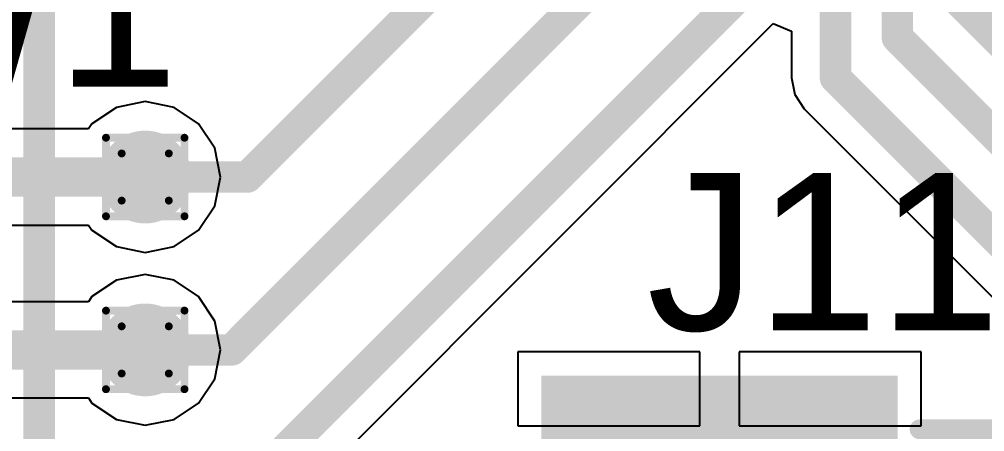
# Model space of a CAD drawing. Header units: inches. Extents: x -8 to 208, y -3 to 109.
# Drawn here: x 8.96 to 15.21, y 39.12 to 41.79 of the extents above; entities that cross this region are included whole.
import ezdxf

# ---------------------------------------------------------------- set-up
doc = ezdxf.new("R2010")
doc.units = ezdxf.units.IN
for name, color, linetype in [('BottomLayer', 5, 'Continuous'), ('DrillDrawing', 1, 'Continuous'), ('TopLayer', 1, 'Continuous'), ('TopOverlay', 2, 'Continuous'), ('TopPaste', 8, 'Continuous'), ('TopSolder', 216, 'Continuous'), ('ViaHoleLayer', 16, 'Continuous')]:
    doc.layers.add(name, color=color, linetype=linetype)
doc.styles.add('Arial', font='', dxfattribs={"height": 0.2})
doc.styles.get('Arial').set_extended_font_data('Arial')

# ---------------------------------------------------------------- blocks, each defined once
blk = doc.blocks.new('XKNANO_113_9')
at = {"layer": 'TopLayer'}
blk.add_hatch(color=1, dxfattribs=at).paths.add_polyline_path([(-6.85, 6.31), (-6.15, 6.31), (-6.15, 4.21), (-6.85, 4.21)])
at = {"layer": 'TopPaste'}
blk.add_hatch(color=8, dxfattribs=at).paths.add_polyline_path([(-6.85, 6.31), (-6.15, 6.31), (-6.15, 4.21), (-6.85, 4.21)])
at = {"layer": 'TopSolder'}
blk.add_hatch(color=216, dxfattribs=at).paths.add_polyline_path([(-6.9516, 6.4116), (-6.0484, 6.4116), (-6.0484, 4.1084), (-6.9516, 4.1084)])
at = {"layer": 'TopOverlay'}
blk.add_lwpolyline([(-6.604, 6.5532, 0.127, 0.127, 0), (-6.604, 7.0612, 0.127, 0.127, 0)], format="xyseb", dxfattribs=at)
blk.add_lwpolyline([(-6.6357, 6.5532, 0.0635, 0.0635, 1), (-6.5722, 6.5532, 0.0635, 0.0635, 1)], format="xyseb", close=True, dxfattribs=at)

msp = doc.modelspace()

# ---------------------------------------------------------------- hatches: boundary and pattern name
at = {"layer": 'BottomLayer'}
h = msp.add_hatch(color=5, dxfattribs=at)
edge = h.paths.add_edge_path()
edge.add_arc((9.779, 40.767), 0.3, 0, 360)
h = msp.add_hatch(color=5, dxfattribs=at)
edge = h.paths.add_edge_path()
edge.add_arc((9.779, 39.6494), 0.3, 0, 360)
at = {"layer": 'TopLayer'}
h = msp.add_hatch(color=1, dxfattribs=at)
edge = h.paths.add_edge_path()
edge.add_arc((9.779, 40.767), 0.3, 0, 360)
h = msp.add_hatch(color=1, dxfattribs=at)
edge = h.paths.add_edge_path()
edge.add_arc((9.779, 39.6494), 0.3, 0, 360)
at = {"layer": 'ViaHoleLayer'}
h = msp.add_hatch(color=16, dxfattribs=at)
edge = h.paths.add_edge_path()
edge.add_arc((9.779, 40.767), 0.15, 0, 360)
h = msp.add_hatch(color=16, dxfattribs=at)
edge = h.paths.add_edge_path()
edge.add_arc((9.779, 39.6494), 0.15, 0, 360)

# ---------------------------------------------------------------- linework, layer by layer
at = {"layer": 'BottomLayer'}
for p, q in [((9.5926, 41.2171), (9.4345, 41.1115)), ((9.779, 41.2542), (9.5926, 41.2171)), ((9.9654, 41.2171), (9.779, 41.2542)), ((10.1235, 41.1115), (9.9654, 41.2171)), ((9.4345, 41.1115), (9.412, 41.0778)), ((10.2291, 40.9534), (10.1235, 41.1115)), ((9.412, 41.0778), (7.3012, 41.0778)), ((10.2662, 40.767), (10.2291, 40.9534)), ((10.2291, 40.5806), (10.2662, 40.767)), ((10.1235, 40.4225), (10.2291, 40.5806)), ((7.3012, 40.4562), (9.412, 40.4562)), ((9.412, 40.4562), (9.4345, 40.4225)), ((9.4345, 40.4225), (9.5926, 40.3169)), ((9.9654, 40.3169), (10.1235, 40.4225)), ((9.5926, 40.3169), (9.779, 40.2798)), ((9.779, 40.2798), (9.9654, 40.3169)), ((9.5926, 40.0995), (9.4345, 39.9939)), ((9.779, 40.1366), (9.5926, 40.0995)), ((9.9654, 40.0995), (9.779, 40.1366)), ((10.1235, 39.9939), (9.9654, 40.0995)), ((9.412, 39.9602), (7.7076, 39.9602)), ((9.4345, 39.9939), (9.412, 39.9602)), ((10.2291, 39.8358), (10.1235, 39.9939)), ((10.2662, 39.6494), (10.2291, 39.8358)), ((10.2291, 39.463), (10.2662, 39.6494)), ((10.1235, 39.3049), (10.2291, 39.463)), ((7.7076, 39.3386), (9.412, 39.3386)), ((9.412, 39.3386), (9.4345, 39.3049)), ((9.4345, 39.3049), (9.5926, 39.1993)), ((9.9654, 39.1993), (10.1235, 39.3049)), ((9.5926, 39.1993), (9.779, 39.1622)), ((9.779, 39.1622), (9.9654, 39.1993))]:
    msp.add_line(p, q, dxfattribs=at)
for points in [[(6.9342, 40.767, 0.254, 0.254, 0), (9.779, 40.767, 0.254, 0.254, 0)], [(7.3406, 39.6494, 0.254, 0.254, 0), (9.779, 39.6494, 0.254, 0.254, 0)]]:
    msp.add_lwpolyline(points, format="xyseb", dxfattribs=at)
for points in [[(9.7155, 40.767, 0.127, 0.127, 1), (9.8425, 40.767, 0.127, 0.127, 1)], [(9.7155, 39.6494, 0.127, 0.127, 1), (9.8425, 39.6494, 0.127, 0.127, 1)]]:
    msp.add_lwpolyline(points, format="xyseb", close=True, dxfattribs=at)
at = {"layer": 'DrillDrawing'}
for points in [[(9.525, 41.021, 0.0508, 0.0508, 0), (10.033, 41.021, 0.0508, 0.0508, 0)], [(9.525, 40.513, 0.0508, 0.0508, 0), (9.525, 41.021, 0.0508, 0.0508, 0)], [(10.033, 40.513, 0.0508, 0.0508, 0), (10.033, 41.021, 0.0508, 0.0508, 0)], [(9.6266, 40.9194, 0.0508, 0.0508, 0), (9.9314, 40.9194, 0.0508, 0.0508, 0)], [(9.6266, 40.6146, 0.0508, 0.0508, 0), (9.6266, 40.9194, 0.0508, 0.0508, 0)], [(9.9314, 40.6146, 0.0508, 0.0508, 0), (9.9314, 40.9194, 0.0508, 0.0508, 0)], [(9.6266, 40.6146, 0.0508, 0.0508, 0), (9.9314, 40.6146, 0.0508, 0.0508, 0)], [(9.525, 40.513, 0.0508, 0.0508, 0), (10.033, 40.513, 0.0508, 0.0508, 0)], [(9.525, 39.9034, 0.0508, 0.0508, 0), (10.033, 39.9034, 0.0508, 0.0508, 0)], [(9.525, 39.3954, 0.0508, 0.0508, 0), (9.525, 39.9034, 0.0508, 0.0508, 0)], [(10.033, 39.3954, 0.0508, 0.0508, 0), (10.033, 39.9034, 0.0508, 0.0508, 0)], [(9.6266, 39.8018, 0.0508, 0.0508, 0), (9.9314, 39.8018, 0.0508, 0.0508, 0)], [(9.6266, 39.497, 0.0508, 0.0508, 0), (9.6266, 39.8018, 0.0508, 0.0508, 0)], [(9.9314, 39.497, 0.0508, 0.0508, 0), (9.9314, 39.8018, 0.0508, 0.0508, 0)], [(9.6266, 39.497, 0.0508, 0.0508, 0), (9.9314, 39.497, 0.0508, 0.0508, 0)], [(9.525, 39.3954, 0.0508, 0.0508, 0), (10.033, 39.3954, 0.0508, 0.0508, 0)]]:
    msp.add_lwpolyline(points, format="xyseb", dxfattribs=at)
for points in [[(9.5123, 41.021, 0.0254, 0.0254, 1), (9.5377, 41.021, 0.0254, 0.0254, 1)], [(9.5123, 41.021, 0.0254, 0.0254, 1), (9.5377, 41.021, 0.0254, 0.0254, 1)], [(10.0203, 41.021, 0.0254, 0.0254, 1), (10.0457, 41.021, 0.0254, 0.0254, 1)], [(10.0203, 41.021, 0.0254, 0.0254, 1), (10.0457, 41.021, 0.0254, 0.0254, 1)], [(9.6139, 40.9194, 0.0254, 0.0254, 1), (9.6393, 40.9194, 0.0254, 0.0254, 1)], [(9.6139, 40.9194, 0.0254, 0.0254, 1), (9.6393, 40.9194, 0.0254, 0.0254, 1)], [(9.9187, 40.9194, 0.0254, 0.0254, 1), (9.9441, 40.9194, 0.0254, 0.0254, 1)], [(9.9187, 40.9194, 0.0254, 0.0254, 1), (9.9441, 40.9194, 0.0254, 0.0254, 1)], [(9.6139, 40.6146, 0.0254, 0.0254, 1), (9.6393, 40.6146, 0.0254, 0.0254, 1)], [(9.6139, 40.6146, 0.0254, 0.0254, 1), (9.6393, 40.6146, 0.0254, 0.0254, 1)], [(9.9187, 40.6146, 0.0254, 0.0254, 1), (9.9441, 40.6146, 0.0254, 0.0254, 1)], [(9.9187, 40.6146, 0.0254, 0.0254, 1), (9.9441, 40.6146, 0.0254, 0.0254, 1)], [(9.5123, 40.513, 0.0254, 0.0254, 1), (9.5377, 40.513, 0.0254, 0.0254, 1)], [(9.5123, 40.513, 0.0254, 0.0254, 1), (9.5377, 40.513, 0.0254, 0.0254, 1)], [(10.0203, 40.513, 0.0254, 0.0254, 1), (10.0457, 40.513, 0.0254, 0.0254, 1)], [(10.0203, 40.513, 0.0254, 0.0254, 1), (10.0457, 40.513, 0.0254, 0.0254, 1)], [(9.5123, 39.9034, 0.0254, 0.0254, 1), (9.5377, 39.9034, 0.0254, 0.0254, 1)], [(9.5123, 39.9034, 0.0254, 0.0254, 1), (9.5377, 39.9034, 0.0254, 0.0254, 1)], [(10.0203, 39.9034, 0.0254, 0.0254, 1), (10.0457, 39.9034, 0.0254, 0.0254, 1)], [(10.0203, 39.9034, 0.0254, 0.0254, 1), (10.0457, 39.9034, 0.0254, 0.0254, 1)], [(9.6139, 39.8018, 0.0254, 0.0254, 1), (9.6393, 39.8018, 0.0254, 0.0254, 1)], [(9.6139, 39.8018, 0.0254, 0.0254, 1), (9.6393, 39.8018, 0.0254, 0.0254, 1)], [(9.9187, 39.8018, 0.0254, 0.0254, 1), (9.9441, 39.8018, 0.0254, 0.0254, 1)], [(9.9187, 39.8018, 0.0254, 0.0254, 1), (9.9441, 39.8018, 0.0254, 0.0254, 1)], [(9.6139, 39.497, 0.0254, 0.0254, 1), (9.6393, 39.497, 0.0254, 0.0254, 1)], [(9.6139, 39.497, 0.0254, 0.0254, 1), (9.6393, 39.497, 0.0254, 0.0254, 1)], [(9.9187, 39.497, 0.0254, 0.0254, 1), (9.9441, 39.497, 0.0254, 0.0254, 1)], [(9.9187, 39.497, 0.0254, 0.0254, 1), (9.9441, 39.497, 0.0254, 0.0254, 1)], [(9.5123, 39.3954, 0.0254, 0.0254, 1), (9.5377, 39.3954, 0.0254, 0.0254, 1)], [(9.5123, 39.3954, 0.0254, 0.0254, 1), (9.5377, 39.3954, 0.0254, 0.0254, 1)], [(10.0203, 39.3954, 0.0254, 0.0254, 1), (10.0457, 39.3954, 0.0254, 0.0254, 1)], [(10.0203, 39.3954, 0.0254, 0.0254, 1), (10.0457, 39.3954, 0.0254, 0.0254, 1)]]:
    msp.add_lwpolyline(points, format="xyseb", close=True, dxfattribs=at)
at = {"layer": 'TopLayer'}
for p, q in [((9.7591, 37.6772), (13.8406, 41.7587)), ((13.8406, 41.7587), (13.9579, 41.7101)), ((13.9579, 41.7101), (13.9579, 41.4086)), ((13.9579, 41.4086), (13.9579, 41.4086)), ((13.9579, 41.4086), (13.9796, 41.2996)), ((13.9796, 41.2996), (14.0414, 41.2072)), ((14.0414, 41.2072), (19.2175, 36.031)), ((13.3662, 39.6362), (12.1892, 39.6362)), ((12.1892, 39.6362), (12.1892, 39.1592)), ((13.3662, 39.1592), (13.3662, 39.6362)), ((14.7972, 39.6362), (13.6202, 39.6362)), ((13.6202, 39.6362), (13.6202, 39.1592)), ((14.7972, 39.1592), (14.7972, 39.6362)), ((12.1892, 39.1592), (13.3662, 39.1592)), ((13.6202, 39.1592), (14.7972, 39.1592))]:
    msp.add_line(p, q, dxfattribs=at)
for points in [[(9.0932, 29.845, 0.2032, 0.2032, 0), (9.0932, 45.3444, 0.2032, 0.2032, 0)], [(14.2428, 41.4086, 0.2032, 0.2032, 0), (14.2428, 45.0321, 0.2032, 0.2032, 0)], [(14.6428, 41.669, 0.2032, 0.2032, 0), (14.6428, 45.0342, 0.2032, 0.2032, 0)], [(10.4394, 40.767, 0.2032, 0.2032, 0), (12.6428, 42.9704, 0.2032, 0.2032, 0)], [(10.3378, 39.6494, 0.2032, 0.2032, 0), (13.0428, 42.3544, 0.2032, 0.2032, 0)], [(9.4742, 37.7952, 0.2032, 0.2032, 0), (13.843, 42.164, 0.2032, 0.2032, 0)], [(15.0428, 41.904, 0.2032, 0.2032, 0), (20.2921, 36.6547, 0.2032, 0.2032, 0)], [(14.6428, 41.669, 0.2032, 0.2032, 0), (19.8882, 36.4236, 0.2032, 0.2032, 0)], [(14.2428, 41.4086, 0.2032, 0.2032, 0), (19.5024, 36.149, 0.2032, 0.2032, 0)], [(9.779, 40.767, 0.2032, 0.2032, 0), (10.4394, 40.767, 0.2032, 0.2032, 0)], [(9.779, 39.6494, 0.2032, 0.2032, 0), (10.3378, 39.6494, 0.2032, 0.2032, 0)]]:
    msp.add_lwpolyline(points, format="xyseb", dxfattribs=at)
for points in [[(14.592, 41.669, 0.1016, 0.1016, 1), (14.6936, 41.669, 0.1016, 0.1016, 1)], [(14.592, 41.669, 0.1016, 0.1016, 1), (14.6936, 41.669, 0.1016, 0.1016, 1)], [(14.192, 41.4086, 0.1016, 0.1016, 1), (14.2936, 41.4086, 0.1016, 0.1016, 1)], [(14.192, 41.4086, 0.1016, 0.1016, 1), (14.2936, 41.4086, 0.1016, 0.1016, 1)], [(9.7282, 40.767, 0.1016, 0.1016, 1), (9.8298, 40.767, 0.1016, 0.1016, 1)], [(10.3886, 40.767, 0.1016, 0.1016, 1), (10.4902, 40.767, 0.1016, 0.1016, 1)], [(10.3886, 40.767, 0.1016, 0.1016, 1), (10.4902, 40.767, 0.1016, 0.1016, 1)], [(9.7282, 39.6494, 0.1016, 0.1016, 1), (9.8298, 39.6494, 0.1016, 0.1016, 1)], [(10.287, 39.6494, 0.1016, 0.1016, 1), (10.3886, 39.6494, 0.1016, 0.1016, 1)], [(10.287, 39.6494, 0.1016, 0.1016, 1), (10.3886, 39.6494, 0.1016, 0.1016, 1)]]:
    msp.add_lwpolyline(points, format="xyseb", close=True, dxfattribs=at)

# ---------------------------------------------------------------- block references
at = {"rotation": 270}
msp.add_blockref('XKNANO_113_9', (8.2332, 32.5322), dxfattribs=at)

# ---------------------------------------------------------------- texts
at = {"layer": 'TopOverlay', "style": 'Arial'}
for s, p in [('SW1', (6.9176, 41.3514)), ('J11', (13.0221, 39.7766))]:
    msp.add_text(s, height=1.016, dxfattribs=at).set_placement(p)

doc.saveas('drawing.dxf')
